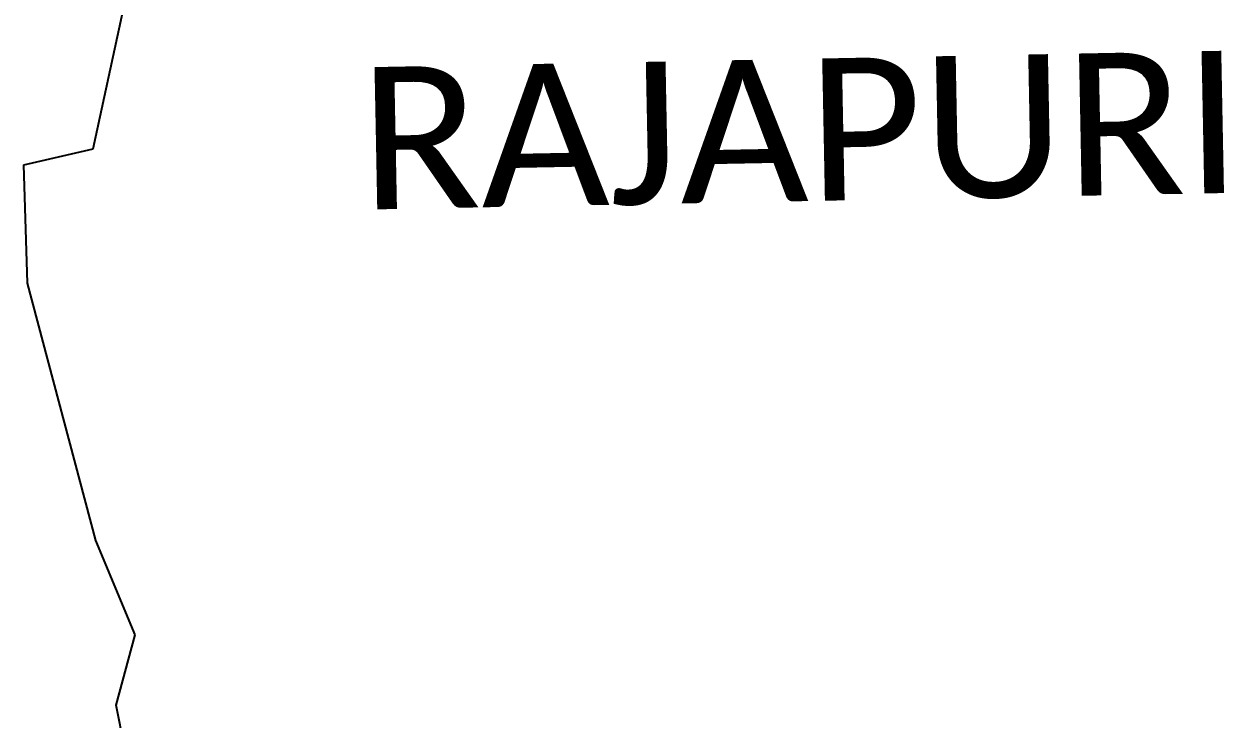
# Model space of a CAD drawing. Header units: metres. Extents: x 284941 to 286951, y 2024447 to 2026344.
# Drawn here: x 285251 to 286101, y 2024923 to 2025415 of the extents above; entities that cross this region are included whole.
import ezdxf

# ---------------------------------------------------------------- set-up
doc = ezdxf.new("R2010")
doc.units = ezdxf.units.M
doc.layers.add('village', color=3, linetype='Continuous')
doc.layers.add('VILLAGE NAME', color=250, linetype='Continuous')
doc.styles.get("Standard").update_dxf_attribs({"font": 'calibri.ttf'})

msp = doc.modelspace()

# ---------------------------------------------------------------- linework, layer by layer
at = {"layer": 'village', "color": 3}
for p, q in [((285300.55, 2025327.12), (285339.3, 2025506.31)), ((285251.49, 2025315.61), (285300.55, 2025327.12)), ((285253.88, 2025231.96), (285251.49, 2025315.61)), ((285302.44, 2025049.69), (285253.88, 2025231.96)), ((285330.16, 2024982.82), (285302.44, 2025049.69)), ((285316.79, 2024932.94), (285330.16, 2024982.82)), ((285332.59, 2024853.86), (285316.79, 2024932.94))]:
    msp.add_line(p, q, dxfattribs=at)

# ---------------------------------------------------------------- texts
at = {"layer": 'VILLAGE NAME'}
msp.add_text('RAJAPURI', height=100.748, rotation=1.10283, dxfattribs=at).set_placement((285490.36, 2025283.94))

doc.saveas('drawing.dxf')
